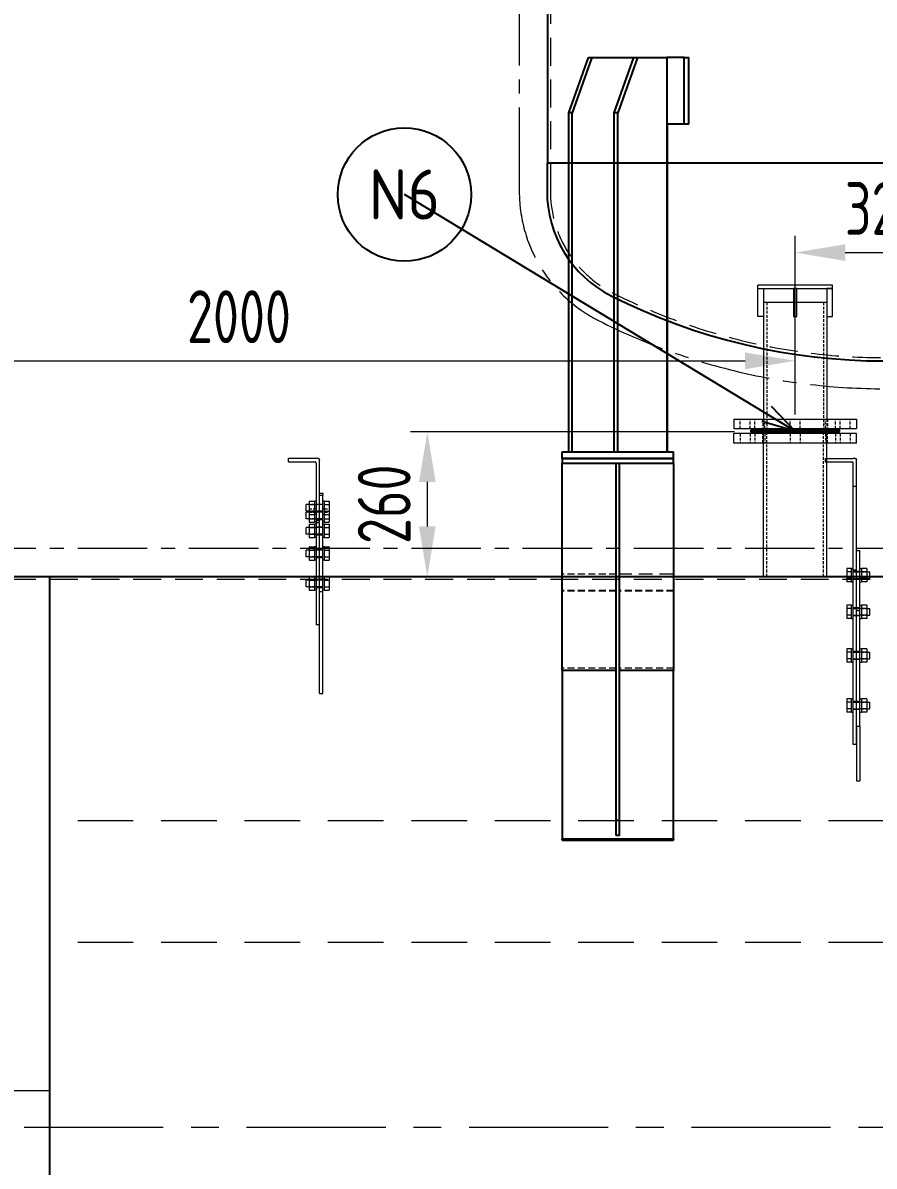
# Model space of a CAD drawing. Header units: millimetres. Extents: x -46397 to 283259, y -8690 to 23983.
# Drawn here: x -41926 to -40395, y 2469 to 4525 of the extents above; entities that cross this region are included whole.
import ezdxf
from ezdxf import colors
from ezdxf.entities.mleader import LeaderData, LeaderLine
from ezdxf.enums import TextEntityAlignment as Align
from ezdxf.math import Vec2, Vec3

# ---------------------------------------------------------------- set-up
doc = ezdxf.new("R2010")
doc.units = ezdxf.units.MM
for name, pattern in [('CENTER', [2, 1.25, -0.25, 0.25, -0.25]), ('HIDDEN', [0.375, 0.25, -0.125]), ('HIDDENX2', [0.75, 0.5, -0.25])]:
    doc.linetypes.add(name, pattern=pattern)
doc.layers.get('Defpoints').update_dxf_attribs({"lineweight": 0})
for name, color, linetype, lineweight in [('0-Dim', 7, 'Continuous', 0), ('AM_8', 1, 'Continuous', 25), ('CHUAN NET KHUAT', 4, 'HIDDEN', 0), ('DUONGCHINH', 7, 'Continuous', 25), ('DUONGTAM', 1, 'CENTER', 0), ('Long_AM_Visible', 30, 'Continuous', 25), ('PHANTOM 2', 8, 'Continuous', 0), ('Standard', 7, 'Continuous', 0)]:
    doc.layers.add(name, color=color, linetype=linetype, lineweight=lineweight)
doc.styles.add('GHI CHÚ 1', font='isocp_IV25.ttf', dxfattribs={"width": 0.8})
doc.styles.add('Long_Text', font='isocp.shx', dxfattribs={"width": 0.7})
doc.styles.get("Standard").update_dxf_attribs({"font": 'isocp.shx', "width": 0.8})
doc.dimstyles.new('1-30SCALE', dxfattribs={"dimtxt": 75, "dimasz": 75, "dimexe": 37.5, "dimexo": 30, "dimgap": 30, "dimtad": 1, "dimtoh": 1, "dimdec": 0, "dimdsep": 46, "dimtxsty": 'GHI CHÚ 1', "dimcen": 0.09, "dimclrd": 256, "dimclre": 256, "dimclrt": 2, "dimadec": 0, "dimazin": 0, "dimtfac": 1, "dimtdec": 0, "dimtofl": 0, "dimtmove": 0, "dimatfit": 3, "dimfxl": 1, "dimlwd": 0, "dimlwe": 0, "dimarcsym": 0})

# ---------------------------------------------------------------- blocks, each defined once
blk = doc.blocks.new('A$Cb6d5b212')
at = {"color": 2, "linetype": 'Continuous', "lineweight": 0, "ltscale": 10, "extrusion": (2.28848e-17, 1, 0)}
blk.add_line((-1500, -990), (-1500, 990), dxfattribs=at)
at = {"layer": 'CHUAN NET KHUAT', "color": 3, "linetype": 'HIDDENX2', "lineweight": 0, "ltscale": 100, "extrusion": (2.28848e-17, 1, 0)}
for p, q in [((-3000, 985), (-1500, 985)), ((-1500, 985), (0, 985))]:
    blk.add_line(p, q, dxfattribs=at)
at = {"layer": 'CHUAN NET KHUAT', "color": 3, "linetype": 'HIDDENX2', "lineweight": 0, "ltscale": 200}
for p, q in [((0, 550.6), (-1500, 550.6)), ((0, 332), (-1500, 332))]:
    blk.add_line(p, q, dxfattribs=at)
at = {"layer": 'CHUAN NET KHUAT', "color": 4, "linetype": 'HIDDENX2', "lineweight": 0, "ltscale": 200}
blk.add_line((-1500, 65.4), (-3000, 65.4), dxfattribs=at)
at = {"layer": 'DUONGCHINH', "color": 2, "ltscale": 10, "extrusion": (2.28848e-17, 1, 0)}
for p, q in [((-3000, 990), (-1500, 990)), ((-1500, -990), (-1500, 990)), ((-1500, 990), (0, 990))]:
    blk.add_line(p, q, dxfattribs=at)
at = {"layer": 'DUONGTAM', "ltscale": 200}
blk.add_line((-3546.2, 0), (3546.2, 0), dxfattribs=at)
blk = doc.blocks.new('A$C0143f3ea')
at = {"layer": 'DUONGTAM', "color": 5, "lineweight": 0, "ltscale": 100, "extrusion": (2.28848e-17, 1, 0)}
blk.add_line((-3050, 1041), (3050, 1041), dxfattribs=at)
blk = doc.blocks.new('A$Cd98a78a3')
at = {"color": 7, "linetype": 'Continuous', "lineweight": 0, "ltscale": 10, "extrusion": (-2.28848e-17, 1, 0)}
for p, q in [((-1071, 1196), (-1071, 1202)), ((-1017, 1202), (-1071, 1202)), ((-1071, 1196), (-1023, 1196)), ((-1021, 1194), (-1021, 1086.3)), ((-1015, 1086.3), (-1015, 1200)), ((-1015, 1140), (-1009, 1140)), ((-1015, 985.9), (-1015, 1136.4)), ((-1015, 1136.4), (-1009, 1136.4)), ((-1009, 1140), (-1009, 1136.4)), ((-1009, 985.9), (-1009, 1136.4)), ((-1039.3, 1107.4), (-1039.3, 1119.4)), ((-1034, 1119.4), (-1039.3, 1119.4)), ((-1034, 1125.3), (-1034, 1119.4)), ((-1034, 1125.3), (-1024, 1125.3)), ((-1034, 1119.4), (-1034, 1107.4)), ((-1034, 1119.4), (-1024, 1119.4)), ((-1024, 1125.4), (-1024, 1101.4)), ((-1021, 1125.4), (-1024, 1125.4)), ((-1006, 1125.4), (-1009, 1125.4)), ((-1006, 1101.4), (-1006, 1125.4)), ((-1006, 1125.3), (-998, 1125.3)), ((-1006, 1119.4), (-998, 1119.4)), ((-998, 1125.3), (-998, 1119.4)), ((-998, 1119.4), (-998, 1107.4)), ((-1034, 1107.4), (-1039.3, 1107.4)), ((-1039.3, 1093.7), (-1039.3, 1105.7)), ((-1034, 1105.7), (-1039.3, 1105.7)), ((-1034, 1093.7), (-1039.3, 1093.7)), ((-1034, 1107.4), (-1034, 1101.4)), ((-1034, 1107.4), (-1024, 1107.4)), ((-1034, 1101.4), (-1034, 1093.7)), ((-1034, 1101.4), (-1024, 1101.4)), ((-1034, 1093.7), (-1034, 1087.7)), ((-1034, 1093.7), (-1024, 1093.7)), ((-1024, 1101.4), (-1024, 1087.7)), ((-1021, 1101.4), (-1024, 1101.4)), ((-1006, 1101.4), (-1009, 1101.4)), ((-1006, 1107.4), (-998, 1107.4)), ((-1006, 1087.7), (-1006, 1101.4)), ((-1006, 1101.4), (-998, 1101.4)), ((-1006, 1093.7), (-998, 1093.7)), ((-998, 1107.4), (-998, 1101.4)), ((-998, 1101.4), (-998, 1093.7)), ((-998, 1093.7), (-998, 1087.7)), ((-1039.3, 1066.2), (-1039.3, 1078.2)), ((-1034, 1078.2), (-1039.3, 1078.2)), ((-1034, 1087.7), (-1024, 1087.7)), ((-1034, 1084.2), (-1034, 1078.2)), ((-1034, 1084.2), (-1024, 1084.2)), ((-1034, 1078.2), (-1034, 1066.2)), ((-1034, 1078.2), (-1024, 1078.2)), ((-1021, 1087.7), (-1024, 1087.7)), ((-1024, 1084.2), (-1024, 1060.2)), ((-1021, 1084.2), (-1024, 1084.2)), ((-1021, 1086.3), (-1021, 903.3)), ((-1015, 1086.3), (-1021, 1086.3)), ((-1006, 1087.7), (-1009, 1087.7)), ((-1006, 1084.2), (-1009, 1084.2)), ((-1006, 1087.7), (-998, 1087.7)), ((-1006, 1060.2), (-1006, 1084.2)), ((-1006, 1084.2), (-998, 1084.2)), ((-1006, 1078.2), (-998, 1078.2)), ((-998, 1084.2), (-998, 1078.2)), ((-998, 1078.2), (-998, 1066.2)), ((-1034, 1066.2), (-1039.3, 1066.2)), ((-1034, 1066.2), (-1034, 1060.3)), ((-1034, 1066.2), (-1024, 1066.2)), ((-1034, 1060.3), (-1024, 1060.3)), ((-1021, 1060.2), (-1024, 1060.2)), ((-1006, 1060.2), (-1009, 1060.2)), ((-1006, 1066.2), (-998, 1066.2)), ((-1006, 1060.3), (-998, 1060.3)), ((-998, 1066.2), (-998, 1060.3)), ((-1039.3, 1025.3), (-1039.3, 1037.3)), ((-1034, 1037.3), (-1039.3, 1037.3)), ((-1034, 1043.2), (-1034, 1037.2)), ((-1034, 1043.2), (-1024, 1043.2)), ((-1034, 1037.2), (-1034, 1025.3)), ((-1034, 1037.2), (-1024, 1037.2)), ((-1024, 1043.3), (-1024, 1019.3)), ((-1021, 1043.3), (-1024, 1043.3)), ((-1006, 1043.3), (-1009, 1043.3)), ((-1006, 1019.3), (-1006, 1043.3)), ((-1006, 1043.2), (-998, 1043.2)), ((-1006, 1037.2), (-998, 1037.2)), ((-998, 1043.2), (-998, 1037.2)), ((-998, 1037.2), (-998, 1025.3)), ((-1034, 1025.3), (-1039.3, 1025.3)), ((-1034, 1025.3), (-1034, 1019.3)), ((-1034, 1025.3), (-1024, 1025.3)), ((-1034, 1019.3), (-1024, 1019.3)), ((-1021, 1019.3), (-1024, 1019.3)), ((-1006, 1019.3), (-1009, 1019.3)), ((-1006, 1025.3), (-998, 1025.3)), ((-1006, 1019.3), (-998, 1019.3)), ((-998, 1025.3), (-998, 1019.3)), ((-1034, 989.3), (-1034, 983.3)), ((-1034, 989.3), (-1024, 989.3)), ((-1024, 989.3), (-1024, 965.3)), ((-1021, 989.3), (-1024, 989.3)), ((-1006, 989.3), (-1009, 989.3)), ((-1006, 965.3), (-1006, 989.3)), ((-1006, 989.3), (-998, 989.3)), ((-998, 989.3), (-998, 983.3)), ((-1039.3, 971.3), (-1039.3, 983.3)), ((-1034, 983.3), (-1039.3, 983.3)), ((-1034, 971.3), (-1039.3, 971.3)), ((-1034, 983.3), (-1034, 971.4)), ((-1034, 983.3), (-1024, 983.3)), ((-1034, 971.4), (-1034, 965.4)), ((-1034, 971.4), (-1024, 971.4)), ((-1015, 985.9), (-1009, 985.9)), ((-1015, 779.7), (-1015, 985.9)), ((-1009, 779.7), (-1009, 985.9)), ((-1006, 983.3), (-998, 983.3)), ((-1006, 971.4), (-998, 971.4)), ((-998, 983.3), (-998, 971.4)), ((-998, 971.4), (-998, 965.4)), ((-1034, 965.4), (-1024, 965.4)), ((-1021, 965.3), (-1024, 965.3)), ((-1006, 965.3), (-1009, 965.3)), ((-1006, 965.4), (-998, 965.4)), ((-1015, 903.3), (-1021, 903.3)), ((-1015, 779.7), (-1009, 779.7))]:
    blk.add_line(p, q, dxfattribs=at)
at = {"color": 7, "linetype": 'Continuous', "lineweight": 0, "ltscale": 10, "extrusion": (2.28848e-17, 1, 0)}
for p, q in [((-106, 1202), (-106, 1196)), ((-106, 1202), (-56, 1202)), ((-106, 1196), (-58, 1196)), ((-56, 1202), (-56, 1202)), ((-52, 1202), (-56, 1202)), ((-52, 1202), (-56, 1202)), ((-56, 1151.8), (-56, 1194)), ((-50, 1200), (-50, 1200)), ((-50, 1151.8), (-50, 1200)), ((-56, 688), (-56, 1151.8)), ((-50, 1151.8), (-56, 1151.8)), ((-50, 688), (-50, 1151.8)), ((-50, 1036.6), (-44, 1036.6)), ((-44, 720.7), (-44, 1036.6)), ((-67, 1004.2), (-67, 998.2)), ((-59, 1004.2), (-67, 1004.2)), ((-67, 998.2), (-67, 986.3)), ((-59, 998.2), (-67, 998.2)), ((-59, 980.3), (-59, 1004.3)), ((-59, 1004.3), (-56, 1004.3)), ((-44, 1004.3), (-41, 1004.3)), ((-41, 1004.3), (-41, 980.3)), ((-31, 1004.2), (-41, 1004.2)), ((-31, 998.2), (-41, 998.2)), ((-31, 1004.2), (-31, 998.2)), ((-31, 998.3), (-26, 998.3)), ((-31, 998.2), (-31, 986.3)), ((-26, 986.3), (-26, 998.3)), ((-67, 986.3), (-67, 980.3)), ((-59, 986.3), (-67, 986.3)), ((-59, 980.3), (-67, 980.3)), ((-59, 980.3), (-56, 980.3)), ((-44, 980.3), (-41, 980.3)), ((-31, 986.3), (-41, 986.3)), ((-31, 980.3), (-41, 980.3)), ((-31, 986.3), (-31, 980.3)), ((-31, 986.3), (-26, 986.3)), ((-67, 938.4), (-67, 932.4)), ((-59, 938.4), (-67, 938.4)), ((-67, 932.4), (-67, 920.4)), ((-59, 932.4), (-67, 932.4)), ((-59, 914.4), (-59, 938.4)), ((-59, 938.4), (-56, 938.4)), ((-44, 938.4), (-41, 938.4)), ((-31, 938.4), (-41, 938.4)), ((-41, 938.4), (-41, 914.4)), ((-31, 932.4), (-41, 932.4)), ((-31, 938.4), (-31, 932.4)), ((-31, 932.4), (-31, 920.4)), ((-31, 932.4), (-26, 932.4)), ((-26, 920.4), (-26, 932.4)), ((-67, 920.4), (-67, 914.4)), ((-59, 920.4), (-67, 920.4)), ((-59, 914.4), (-67, 914.4)), ((-59, 914.4), (-56, 914.4)), ((-44, 914.4), (-41, 914.4)), ((-31, 920.4), (-41, 920.4)), ((-31, 914.4), (-41, 914.4)), ((-31, 920.4), (-31, 914.4)), ((-31, 920.4), (-26, 920.4)), ((-67, 860), (-67, 854)), ((-59, 860), (-67, 860)), ((-67, 854), (-67, 842)), ((-59, 854), (-67, 854)), ((-59, 836), (-59, 860)), ((-59, 860), (-56, 860)), ((-44, 860), (-41, 860)), ((-31, 860), (-41, 860)), ((-41, 860), (-41, 836)), ((-31, 854), (-41, 854)), ((-31, 860), (-31, 854)), ((-31, 854), (-31, 842)), ((-31, 854), (-26, 854)), ((-26, 842), (-26, 854)), ((-67, 842), (-67, 836)), ((-59, 842), (-67, 842)), ((-59, 836), (-67, 836)), ((-59, 836), (-56, 836)), ((-44, 836), (-41, 836)), ((-31, 842), (-41, 842)), ((-31, 836), (-41, 836)), ((-31, 842), (-31, 836)), ((-31, 842), (-26, 842)), ((-67, 770.1), (-67, 764.1)), ((-59, 770.1), (-67, 770.1)), ((-67, 764.1), (-67, 752.2)), ((-59, 764.1), (-67, 764.1)), ((-59, 746.1), (-59, 770.1)), ((-59, 770.1), (-56, 770.1)), ((-44, 770.1), (-41, 770.1)), ((-31, 770.1), (-41, 770.1)), ((-41, 770.1), (-41, 746.1)), ((-31, 764.1), (-41, 764.1)), ((-31, 770.1), (-31, 764.1)), ((-31, 764.1), (-26, 764.1)), ((-31, 764.1), (-31, 752.2)), ((-26, 752.1), (-26, 764.1)), ((-67, 752.2), (-67, 746.2)), ((-59, 752.2), (-67, 752.2)), ((-59, 746.2), (-67, 746.2)), ((-59, 746.1), (-56, 746.1)), ((-44, 746.1), (-41, 746.1)), ((-31, 752.2), (-41, 752.2)), ((-31, 746.2), (-41, 746.2)), ((-31, 752.2), (-31, 746.2)), ((-31, 752.1), (-26, 752.1)), ((-50, 720.7), (-50, 622.7)), ((-50, 720.7), (-44, 720.7)), ((-44, 720.7), (-44, 622.7)), ((-50, 688), (-56, 688)), ((-50, 622.7), (-44, 622.7))]:
    blk.add_line(p, q, dxfattribs=at)
at = {"color": 4, "linetype": 'HIDDENX2', "lineweight": 0, "ltscale": 10, "extrusion": (-2.28848e-17, 1, 0)}
for p, q in [((-1009, 1119.4), (-1034, 1119.4)), ((-1034, 1119.4), (-1021, 1119.4)), ((-1034, 1111.7), (-1024, 1111.7)), ((-1021, 1111.7), (-1024, 1111.7)), ((-1021, 1120.4), (-1015, 1120.4)), ((-1015, 1120.4), (-1009, 1120.4)), ((-1006, 1111.7), (-1009, 1111.7)), ((-1006, 1111.7), (-998, 1111.7)), ((-1009, 1107.4), (-1034, 1107.4)), ((-1034, 1107.4), (-1021, 1107.4)), ((-1009, 1105.7), (-1034, 1105.7)), ((-1034, 1105.7), (-1024, 1105.7)), ((-1034, 1105.7), (-1021, 1105.7)), ((-1009, 1093.7), (-1034, 1093.7)), ((-1034, 1093.7), (-1021, 1093.7)), ((-1021, 1106.7), (-1015, 1106.7)), ((-1021, 1106.4), (-1015, 1106.4)), ((-1021, 1092.7), (-1015, 1092.7)), ((-1015, 1090), (-1021, 1090)), ((-1015, 1106.7), (-1009, 1106.7)), ((-1015, 1106.4), (-1009, 1106.4)), ((-1015, 1092.7), (-1009, 1092.7)), ((-1006, 1105.7), (-998, 1105.7)), ((-1009, 1078.2), (-1034, 1078.2)), ((-1034, 1078.2), (-1021, 1078.2)), ((-1021, 1079.2), (-1015, 1079.2)), ((-1015, 1079.2), (-1009, 1079.2)), ((-1009, 1066.2), (-1034, 1066.2)), ((-1034, 1066.2), (-1021, 1066.2)), ((-1021, 1065.2), (-1015, 1065.2)), ((-1015, 1065.2), (-1009, 1065.2)), ((-1009, 1037.3), (-1034, 1037.3)), ((-1034, 1037.3), (-1021, 1037.3)), ((-1021, 1038.3), (-1015, 1038.3)), ((-1015, 1038.3), (-1009, 1038.3)), ((-1009, 1025.3), (-1034, 1025.3)), ((-1034, 1025.3), (-1021, 1025.3)), ((-1021, 1024.3), (-1015, 1024.3)), ((-1015, 1024.3), (-1009, 1024.3)), ((-1015, 990), (-1009, 990)), ((-1009, 983.3), (-1034, 983.3)), ((-1034, 983.3), (-1021, 983.3)), ((-1009, 971.3), (-1034, 971.3)), ((-1034, 971.3), (-1021, 971.3)), ((-1021, 984.3), (-1015, 984.3)), ((-1021, 970.3), (-1015, 970.3)), ((-1015, 984.3), (-1009, 984.3)), ((-1015, 970.3), (-1009, 970.3)), ((-1015, 963), (-1009, 963))]:
    blk.add_line(p, q, dxfattribs=at)
at = {"color": 4, "linetype": 'HIDDENX2', "lineweight": 0, "ltscale": 10, "extrusion": (2.28848e-17, 1, 0)}
for p, q in [((-50, 1001.5), (-56, 1001.5)), ((-50, 999.3), (-56, 999.3)), ((-56, 998.3), (-31, 998.3)), ((-44, 999.3), (-50, 999.3)), ((-31, 998.3), (-44, 998.3)), ((-56, 986.3), (-31, 986.3)), ((-50, 985.3), (-56, 985.3)), ((-44, 985.3), (-50, 985.3)), ((-31, 986.3), (-44, 986.3)), ((-50, 933.4), (-56, 933.4)), ((-56, 932.4), (-31, 932.4)), ((-44, 933.4), (-50, 933.4)), ((-50, 928.6), (-44, 928.6)), ((-31, 932.4), (-44, 932.4)), ((-56, 920.4), (-31, 920.4)), ((-50, 919.4), (-56, 919.4)), ((-44, 919.4), (-50, 919.4)), ((-31, 920.4), (-44, 920.4)), ((-50, 855), (-56, 855)), ((-56, 854), (-31, 854)), ((-44, 855), (-50, 855)), ((-31, 854), (-44, 854)), ((-56, 842), (-31, 842)), ((-50, 841), (-56, 841)), ((-44, 841), (-50, 841)), ((-31, 842), (-44, 842)), ((-50, 765.1), (-56, 765.1)), ((-56, 764.1), (-31, 764.1)), ((-44, 765.1), (-50, 765.1)), ((-31, 764.1), (-44, 764.1)), ((-56, 752.1), (-31, 752.1)), ((-50, 751.1), (-56, 751.1)), ((-44, 751.1), (-50, 751.1)), ((-31, 752.1), (-44, 752.1))]:
    blk.add_line(p, q, dxfattribs=at)
at = {"color": 7, "linetype": 'Continuous', "lineweight": 0, "ltscale": 10}
for centre in [(-1023, 1194), (-58, 1194)]:
    blk.add_arc(centre, 2, 0, 90, dxfattribs=at)
at = {"color": 7, "linetype": 'Continuous', "lineweight": 0, "ltscale": 10, "extrusion": (0, 0, -1)}
blk.add_arc((1017, 1200), 2, 90, 180, dxfattribs=at)
at = {"color": 7, "linetype": 'Continuous', "lineweight": 0, "ltscale": 10}
blk.add_ellipse((-52, 1200), major_axis=(-2, 0), ratio=0.999995, start_param=-3.141593, end_param=-1.570796, dxfattribs=at)
at = {"color": 7, "linetype": 'Continuous', "lineweight": 0, "ltscale": 10, "extrusion": (0, 0, -1)}
blk.add_ellipse((-52, 1200), major_axis=(0, 2), ratio=1, start_param=0, end_param=1.570796, dxfattribs=at)
blk = doc.blocks.new('SD2-1')
at = {"layer": 'CHUAN NET KHUAT', "ltscale": 50, "extrusion": (2.28848e-17, 1, 0)}
for p, q in [((198.3, 478.3), (101.3, 478.3)), ((301.3, 474.3), (101.3, 474.3)), ((198.3, 449.3), (101.3, 449.3)), ((198.3, 447.8), (101.3, 447.8)), ((301.3, 449.3), (204.3, 449.3)), ((301.3, 447.8), (204.3, 447.8)), ((198.3, 309.6), (101.3, 309.6)), ((301.3, 309.6), (204.3, 309.6))]:
    blk.add_line(p, q, dxfattribs=at)
at = {"layer": 'CHUAN NET KHUAT', "ltscale": 100, "extrusion": (2.28848e-17, 1, 0)}
blk.add_line((301.3, 478.3), (204.3, 478.3), dxfattribs=at)
at = {"layer": 'DUONGCHINH', "extrusion": (2.28848e-17, 1, 0)}
for p, q in [((301.3, 686.3), (101.3, 686.3)), ((101.3, 686.3), (101.3, 678.3)), ((301.3, 678.3), (301.3, 686.3)), ((101.3, 678.3), (301.3, 678.3)), ((101.3, 305.6), (101.3, 678.3)), ((198.3, 35.8), (198.3, 678.3)), ((204.3, 35.8), (204.3, 678.3)), ((301.3, 678.3), (301.3, 305.6)), ((101.3, 305.6), (101.3, 2.1)), ((198.3, 305.6), (101.3, 305.6)), ((301.3, 305.6), (204.3, 305.6)), ((301.3, 2.1), (301.3, 305.6)), ((198.3, 8.7), (198.3, 35.8)), ((204.3, 35.8), (198.3, 35.8)), ((204.3, 8.7), (204.3, 35.8)), ((101.3, 0), (101.3, 2.1)), ((301.3, 2.1), (101.3, 2.1)), ((101.3, 0), (301.3, 0)), ((204.3, 8.7), (198.3, 8.7)), ((301.3, 2.1), (301.3, 0))]:
    blk.add_line(p, q, dxfattribs=at)
blk = doc.blocks.new('A$C84ccd93c')
at = {"color": 3, "linetype": 'HIDDENX2', "lineweight": 0, "ltscale": 100, "extrusion": (6.89019e-16, 1, 0)}
blk.add_line((-597.7, 1954.6), (-597.7, 454.6), dxfattribs=at)
at = {"color": 3, "linetype": 'HIDDENX2', "lineweight": 0, "ltscale": 100}
blk.add_lwpolyline([(-597.7, 454.6), (-597.7, 404.6, 0.284518), (-486, 221.3, 0.238987), (490.7, 221.3, 0.284518), (602.3, 404.6), (602.3, 454.6)], format="xyb", dxfattribs=at)
at = {"layer": 'DUONGCHINH', "color": 2, "ltscale": 10, "extrusion": (6.89019e-16, 1, 0)}
for p in [(-602.7, 1954.6), (607.3, 454.6)]:
    blk.add_line(p, (-602.7, 454.6), dxfattribs=at)
at = {"layer": 'DUONGCHINH', "color": 2, "ltscale": 10}
blk.add_lwpolyline([(-603.7, 454.6), (-603.7, 404.6, 0.28449), (-488.7, 216, 0.238987), (493.4, 216, 0.28449), (608.3, 404.6), (608.3, 454.6)], format="xyb", close=True, dxfattribs=at)
blk = doc.blocks.new('_TagCircle')
at = {"color": 0, "linetype": 'ByBlock', "lineweight": -2, "transparency": 16777216}
blk.add_circle((0, 0), 4, dxfattribs=at)
at = {"layer": 'Long_AM_Visible', "color": 0, "transparency": 16777216, "style": 'Long_Text'}
blk.add_attdef('TAGNUMBER', text='', height=3, dxfattribs=at).set_placement((0, -1.5), align=Align.CENTER)
blk = doc.blocks.new('_Open30')
at = {"color": 0, "linetype": 'ByBlock', "lineweight": -2}
for p, q in [((-1, 0.268), (0, 0)), ((0, 0), (-1, -0.268)), ((0, 0), (-1, 0))]:
    blk.add_line(p, q, dxfattribs=at)
blk = doc.blocks.new('*D1606')
at = {"layer": 'Defpoints', "color": 0, "transparency": 16777216}
for p in [(-40537, 3917.2), (-40537, 3790.8, -1.5), (-42537, 3729.3, -1.5)]:
    blk.add_point(p, dxfattribs=at)
at = {"layer": 'PHANTOM 2', "linetype": 'Continuous', "lineweight": 0, "transparency": 16777216}
for p, q in [((-42537, 3759.3), (-42537, 3947.2)), ((-40537, 3820.8), (-40537, 3947.2)), ((-42447, 3917.2), (-40627, 3917.2))]:
    blk.add_line(p, q, dxfattribs=at)
at = {"layer": 'PHANTOM 2', "transparency": 16777216}
for points in [[(-42447, 3932.2), (-42447, 3902.2), (-42537, 3917.2)], [(-40627, 3932.2), (-40627, 3902.2), (-40537, 3917.2)]]:
    blk.add_solid(points, dxfattribs=at)
at = {"layer": 'PHANTOM 2', "color": 2, "transparency": 16777216, "insert": (-41537, 3996.5), "char_height": 95, "attachment_point": 5, "style": 'GHI CHÚ 1'}
blk.add_mtext('2000', dxfattribs=at)
blk = doc.blocks.new('*D1608')
at = {"layer": 'Defpoints', "color": 0, "transparency": 16777216}
for p in [(-40217, 4111.8), (-40537, 3790.8, -1.5), (-40217, 3790.8, -1.5)]:
    blk.add_point(p, dxfattribs=at)
at = {"layer": 'PHANTOM 2', "linetype": 'Continuous', "lineweight": 0, "transparency": 16777216}
for p, q in [((-40537, 3820.8), (-40537, 4141.8)), ((-40217, 3820.8), (-40217, 4141.8)), ((-40447, 4111.8), (-40307, 4111.8))]:
    blk.add_line(p, q, dxfattribs=at)
at = {"layer": 'PHANTOM 2', "transparency": 16777216}
for points in [[(-40447, 4126.8), (-40447, 4096.8), (-40537, 4111.8)], [(-40307, 4126.8), (-40307, 4096.8), (-40217, 4111.8)]]:
    blk.add_solid(points, dxfattribs=at)
at = {"layer": 'PHANTOM 2', "color": 2, "transparency": 16777216, "insert": (-40377, 4191.1), "char_height": 95, "attachment_point": 5, "style": 'GHI CHÚ 1'}
blk.add_mtext('320', dxfattribs=at)
blk = doc.blocks.new('sd2-5')
at = {"layer": 'DUONGCHINH', "ltscale": 10, "extrusion": (6.89019e-16, 1, 0)}
for p, q in [((-188.1, 621.6), (-152.7, 721.6)), ((-146.4, 721.6), (-181.7, 621.6)), ((-152.7, 721.6), (-146.7, 721.6)), ((-146.7, 721.6), (-145.8, 721.6)), ((-145.8, 721.6), (-134.5, 721.6)), ((-134.5, 721.6), (-71, 721.6)), ((-106.1, 621.6), (-70.7, 721.6)), ((-64.4, 721.6), (-99.7, 621.6)), ((-71, 721.6), (-64.6, 721.6)), ((-64.6, 721.6), (-11.6, 721.6)), ((19.3, 721.6), (-11.6, 721.6)), ((-11.3, 12), (-11.3, 721.6)), ((19.3, 721.6), (27.9, 721.6)), ((19.3, 601.6), (19.3, 721.6)), ((27.9, 601.6), (27.9, 721.6)), ((-188.1, 12), (-188.1, 621.6)), ((-181.7, 621.6), (-188.1, 621.6)), ((-181.7, 12), (-181.7, 621.6)), ((-106.1, 12), (-106.1, 621.6)), ((-99.7, 621.6), (-106.1, 621.6)), ((-99.7, 12), (-99.7, 621.6)), ((19.3, 601.6), (-11.6, 601.6)), ((-11.3, 601.6), (-11.3, 12)), ((27.9, 601.6), (19.3, 601.6)), ((-199.7, 12), (0, 12)), ((-199.7, 0), (-199.7, 12)), ((-199.7, 0), (0, 0)), ((0, 12), (0.3, 12)), ((0, 0), (0.3, 0)), ((0.3, 0), (0.3, 12))]:
    blk.add_line(p, q, dxfattribs=at)
blk = doc.blocks.new('*D1610')
at = {"layer": 'Defpoints', "color": 0, "transparency": 16777216}
for p in [(-40616, 3789.3, -1.5), (-41198.4, 3529.3), (-40628.6, 3529.3, -1.5)]:
    blk.add_point(p, dxfattribs=at)
at = {"layer": 'PHANTOM 2', "linetype": 'Continuous', "lineweight": 0, "transparency": 16777216}
for p, q in [((-40646, 3789.3), (-41228.4, 3789.3)), ((-41198.4, 3699.3), (-41198.4, 3619.3)), ((-40658.6, 3529.3), (-41228.4, 3529.3))]:
    blk.add_line(p, q, dxfattribs=at)
at = {"layer": 'PHANTOM 2', "transparency": 16777216}
for points in [[(-41213.4, 3699.3), (-41183.4, 3699.3), (-41198.4, 3789.3)], [(-41213.4, 3619.3), (-41183.4, 3619.3), (-41198.4, 3529.3)]]:
    blk.add_solid(points, dxfattribs=at)
at = {"layer": 'PHANTOM 2', "color": 2, "transparency": 16777216, "insert": (-41275.9, 3659.3), "char_height": 95, "attachment_point": 5, "rotation": 90, "style": 'GHI CHÚ 1'}
blk.add_mtext('260', dxfattribs=at)

msp = doc.modelspace()

# ---------------------------------------------------------------- hatches: boundary and pattern name
at = {"layer": 'AM_8'}
msp.add_hatch(color=4, dxfattribs=at).paths.add_polyline_path([(-40616.05, 3789.29), (-40458.04, 3789.29), (-40458.04, 3792.29), (-40616.05, 3792.29)])

# ---------------------------------------------------------------- linework, layer by layer
at = {"color": 2, "linetype": 'Continuous', "lineweight": 0, "ltscale": 10, "extrusion": (6.89019e-16, 1, 0)}
for p, q in [((-40469.9, 4053.02, -1.5), (-40604.2, 4053.02, -1.5)), ((-40604.2, 4047.02, -1.5), (-40604.2, 4053.02, -1.5)), ((-40469.9, 4047.02, -1.5), (-40469.9, 4053.02, -1.5)), ((-40604.2, 4047.02, -1.5), (-40469.9, 4047.02, -1.5)), ((-40540.05, 4022.02, -1.5), (-40594.2, 4022.02, -1.5)), ((-40594.2, 4022.02, -1.5), (-40594.2, 3812.29, -1.5)), ((-40479.9, 4022.02, -1.5), (-40534.05, 4022.02, -1.5)), ((-40479.9, 4022.02, -1.5), (-40479.9, 3812.29, -1.5)), ((-40594.2, 3997.02, -1.5), (-40604.2, 3997.02, -1.5)), ((-40647.05, 3812.29, -1.5), (-40427.05, 3812.29, -1.5)), ((-40647.05, 3812.29, -1.5), (-40647.05, 3795.29, -1.5)), ((-40427.05, 3812.29, -1.5), (-40427.05, 3795.29, -1.5)), ((-40647.05, 3795.29, -1.5), (-40427.05, 3795.29, -1.5)), ((-40616.05, 3795.29, -1.5), (-40616.05, 3792.29, -1.5)), ((-40616.05, 3792.29, -1.5), (-40458.05, 3792.29, -1.5)), ((-40458.05, 3795.29, -1.5), (-40458.05, 3792.29, -1.5))]:
    msp.add_line(p, q, dxfattribs=at)
at = {"color": 1, "linetype": 'HIDDENX2', "lineweight": 0, "ltscale": 10, "extrusion": (6.89019e-16, 1, 0)}
for p, q in [((-40588.18, 4022.02, -1.5), (-40588.18, 3792.29, -1.5)), ((-40534.05, 4022.02, -1.5), (-40540.05, 4022.02, -1.5)), ((-40485.92, 4022.02, -1.5), (-40485.92, 3792.29, -1.5)), ((-40636.05, 3795.29, -1.5), (-40636.05, 3812.29, -1.5)), ((-40618.05, 3795.29, -1.5), (-40618.05, 3812.29, -1.5)), ((-40609.69, 3795.29, -1.5), (-40609.69, 3812.29, -1.5)), ((-40595.05, 3812.29, -1.5), (-40595.05, 3792.29, -1.5)), ((-40594.2, 3812.29, -1.5), (-40594.2, 3792.29, -1.5)), ((-40591.69, 3795.29, -1.5), (-40591.69, 3812.29, -1.5)), ((-40546.05, 3795.29, -1.5), (-40546.05, 3812.29, -1.5)), ((-40528.05, 3795.29, -1.5), (-40528.05, 3812.29, -1.5)), ((-40482.41, 3795.29, -1.5), (-40482.41, 3812.29, -1.5)), ((-40479.9, 3812.29, -1.5), (-40479.9, 3792.29, -1.5)), ((-40479.05, 3812.29, -1.5), (-40479.05, 3792.29, -1.5)), ((-40464.41, 3795.29, -1.5), (-40464.41, 3812.29, -1.5)), ((-40456.05, 3795.29, -1.5), (-40456.05, 3812.29, -1.5)), ((-40438.05, 3795.29, -1.5), (-40438.05, 3812.29, -1.5))]:
    msp.add_line(p, q, dxfattribs=at)
at = {"color": 2, "linetype": 'Continuous', "lineweight": 0, "ltscale": 10, "extrusion": (-2.22045e-16, 1, 0)}
for p, q in [((-40427.04, 3786.29, -1.5), (-40647.04, 3786.29, -1.5)), ((-40647.04, 3769.29, -1.5), (-40647.04, 3786.29, -1.5)), ((-40458.04, 3789.29, -1.5), (-40616.04, 3789.29, -1.5)), ((-40616.04, 3786.29, -1.5), (-40616.04, 3789.29, -1.5)), ((-40594.19, 3529.29, -1.5), (-40594.19, 3789.29, -1.5)), ((-40479.89, 3529.29, -1.5), (-40479.89, 3789.29, -1.5)), ((-40458.04, 3786.29, -1.5), (-40458.04, 3789.29, -1.5)), ((-40427.04, 3769.29, -1.5), (-40427.04, 3786.29, -1.5)), ((-40427.04, 3769.29, -1.5), (-40647.04, 3769.29, -1.5)), ((-40594.19, 3529.29, -1.5), (-40479.89, 3529.29, -1.5))]:
    msp.add_line(p, q, dxfattribs=at)
at = {"color": 1, "linetype": 'HIDDENX2', "lineweight": 0, "ltscale": 10, "extrusion": (-2.22045e-16, 1, 0)}
for p, q in [((-40636.04, 3786.29, -1.5), (-40636.04, 3769.29, -1.5)), ((-40618.04, 3786.29, -1.5), (-40618.04, 3769.29, -1.5)), ((-40609.68, 3786.29, -1.5), (-40609.68, 3769.29, -1.5)), ((-40595.04, 3769.29, -1.5), (-40595.04, 3789.29, -1.5)), ((-40591.68, 3786.29, -1.5), (-40591.68, 3769.29, -1.5)), ((-40588.17, 3529.29, -1.5), (-40588.17, 3789.29, -1.5)), ((-40546.04, 3786.29, -1.5), (-40546.04, 3769.29, -1.5)), ((-40528.04, 3786.29, -1.5), (-40528.04, 3769.29, -1.5)), ((-40485.91, 3529.29, -1.5), (-40485.91, 3789.29, -1.5)), ((-40482.4, 3786.29, -1.5), (-40482.4, 3769.29, -1.5)), ((-40479.04, 3769.29, -1.5), (-40479.04, 3789.29, -1.5)), ((-40464.4, 3786.29, -1.5), (-40464.4, 3769.29, -1.5)), ((-40456.04, 3786.29, -1.5), (-40456.04, 3769.29, -1.5)), ((-40438.04, 3786.29, -1.5), (-40438.04, 3769.29, -1.5))]:
    msp.add_line(p, q, dxfattribs=at)
at = {"color": 2, "linetype": 'Continuous', "lineweight": 0, "ltscale": 10, "elevation": -1.5}
for points in [[(-40604.2, 4047.02), (-40594.2, 4047.02), (-40594.2, 3997.02), (-40604.2, 3997.02)], [(-40534.05, 4047.02), (-40540.05, 4047.02), (-40540.05, 3997.02), (-40534.05, 3997.02)], [(-40469.9, 4047.02), (-40479.9, 4047.02), (-40479.9, 3997.02), (-40469.9, 3997.02)]]:
    msp.add_lwpolyline(points, close=True, dxfattribs=at)
at = {"elevation": -1.5}
msp.add_lwpolyline([(-40616.05, 3792.29), (-40458.04, 3792.29), (-40458.04, 3789.29), (-40616.05, 3789.29)], close=True, dxfattribs=at)
at = {"layer": 'DUONGTAM', "color": 5, "lineweight": 0, "ltscale": 100, "elevation": -1.5}
msp.add_lwpolyline([(-41033.05, 5772.97), (-41033.05, 4272.97), (-41033.05, 4223.14, 0.2842961), (-40890.69, 3989.71, 0.2389867), (-39863.41, 3989.71, 0.2842961), (-39721.05, 4223.14), (-39721.05, 4272.97), (-39721.05, 5772.97), (-39721.05, 5822.8, 0.2842961), (-39863.4, 6056.23, 0.2389867), (-40890.69, 6056.23, 0.2842961), (-41033.05, 5822.8)], format="xyb", close=True, dxfattribs=at)

# ---------------------------------------------------------------- block references
for name, p in [('A$C84ccd93c', (-40379.38, 3818.29, -1.5)), ('sd2-5', (-40756.17, 3741.29, -1.5)), ('SD2-1', (-41057.21, 3054.97, -1.5))]:
    msp.add_blockref(name, p)
at = {"layer": 'Standard'}
for name in ['A$Cd98a78a3', 'A$C0143f3ea', 'A$Cb6d5b212']:
    msp.add_blockref(name, (-40377.04, 2539.29, -1.5), dxfattribs=at)

# ---------------------------------------------------------------- dimensions: what is measured, and where the dimension line sits
at = {"layer": 'PHANTOM 2'}
for base, p1, p2, picture, middle in [((-40217.04, 4111.77), (-40537.04, 3790.79, -1.5), (-40217.04, 3790.79, -1.5), '*D1608', (-40377.04, 4191.13)), ((-40537.04, 3917.17), (-42537.04, 3729.29, -1.5), (-40537.04, 3790.79, -1.5), '*D1606', (-41537.04, 3996.54))]:
    dim = msp.add_linear_dim(base=base, p1=p1, p2=p2, dimstyle='1-30SCALE', override={"dimtxt": 95, "dimasz": 90, "dimexe": 30, "dimtmove": 1}, dxfattribs=at)
    dim.commit()
    dim.dimension.update_dxf_attribs({"geometry": picture, "text_midpoint": middle})
dim = msp.add_linear_dim(base=(-41198.39, 3529.29), p1=(-40616.05, 3789.29, -1.5), p2=(-40628.57, 3529.29, -1.5), angle=90, dimstyle='1-30SCALE', override={"dimtxt": 95, "dimasz": 90, "dimexe": 30, "dimtmove": 1}, dxfattribs=at)
dim.commit()
dim.dimension.update_dxf_attribs({"geometry": '*D1610', "text_midpoint": (-41275.9, 3659.29)})

# ---------------------------------------------------------------- leaders
at = {"layer": '0-Dim', "color": 6}
ml = msp.add_multileader_block('Standard', dxfattribs=at)
ml.set_content('_TagCircle', color=6, scale=30)
ml.set_attribute('TAGNUMBER', 'N6', width=0)
ml.set_leader_properties(color=5)
ml.set_arrow_properties(name='OPEN30')
ml.build(insert=Vec2(0, 0))
ml.multileader.update_dxf_attribs({"has_dogleg": 0, "text_left_attachment_type": 6, "text_right_attachment_type": 6, "dogleg_length": 0.36, "arrow_head_size": 60, "block_connection_type": 1})
ctx = ml.context
ctx.base_point, ctx.char_height, ctx.arrow_head_size, ctx.landing_gap_size, ctx.plane_origin = Vec3(-41239.57, 4216.21, -1.5), 56, 60, 1.4, Vec3(-40889.29, 4112.93, -1.5)
ctx.left_attachment, ctx.right_attachment, ctx.attachment_type = 6, 6, 1
notes = []
notes.append((ctx, [(0, (1, 1, 0), (-41239.21, 4216.21, -1.5), (-1, 0), 0.36, [(0, [(-40537.05, 3790.79, -1.5)], 0, [])])]))
ctx.block.insert = Vec3(-41239.57, 4216.21, -1.5)
for ctx, leaders in notes:
    for number, flags, end, landing, length, lines in leaders:
        leader = LeaderData()
        leader.index, (leader.has_last_leader_line, leader.has_dogleg_vector, leader.attachment_direction) = number, flags
        leader.last_leader_point, leader.dogleg_vector, leader.dogleg_length = Vec3(end), Vec3(landing), length
        for number, points, colour, breaks in lines:
            line = LeaderLine()
            line.index, line.vertices, line.color, line.breaks = number, Vec3.list(points), colors.encode_raw_color(colour), breaks
            leader.lines.append(line)
        ctx.leaders.append(leader)

doc.saveas('drawing.dxf')
